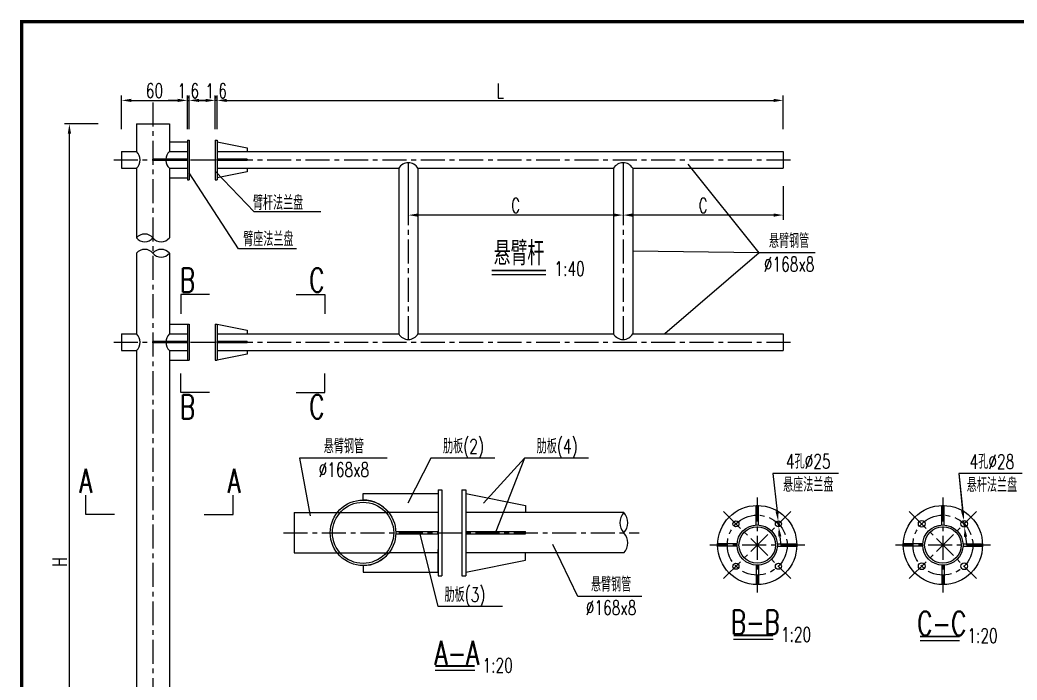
# Model space of a CAD drawing. Extents: x 4349 to 271026, y -15323 to -8945.
# Drawn here: x 4956.6 to 5164.3, y -12032.3 to -11894.7 of the extents above; entities that cross this region are included whole.
import ezdxf
from ezdxf.enums import TextEntityAlignment as Align

# ---------------------------------------------------------------- set-up
doc = ezdxf.new("R2010")
doc.units = 0
doc.header["$LTSCALE"] = 2
doc.header["$PDMODE"] = 32
doc.header["$PDSIZE"] = 0.3
doc.linetypes.add('CENTERX2', pattern=[4, 2.5, -0.5, 0.5, -0.5])
doc.layers.get('DEFPOINTS').update_dxf_attribs({"linetype": 'CONTINUOUS'})
for name, color, linetype in [('中线', 2, 'CENTERX2'), ('图框', 7, 'CONTINUOUS'), ('尺寸标注', 4, 'CONTINUOUS'), ('文字', 7, 'CONTINUOUS'), ('文字符号', 7, 'CONTINUOUS'), ('结构1', 1, 'CONTINUOUS'), ('结构2', 7, 'CONTINUOUS')]:
    doc.layers.add(name, color=color, linetype=linetype)
doc.styles.get("Standard").update_dxf_attribs({"font": 'simplex1.shx', "width": 0.7, "bigfont": 'hztxt.shx'})
doc.dimstyles.new('1：10', dxfattribs={"dimtxt": 3, "dimasz": 2, "dimexe": 1, "dimexo": 1, "dimgap": 0.5, "dimtad": 1, "dimrnd": 0.0095, "dimdsep": 46, "dimtxsty": 'Standard', "dimcen": 0.09, "dimclrd": 256, "dimclre": 256, "dimadec": 0, "dimazin": 0, "dimtfac": 1, "dimtix": 1, "dimtmove": 2, "dimatfit": 3, "dimfxl": 0, "dimtolj": 1, "dimtzin": 0, "dimarcsym": 0})
doc.dimstyles.new('1：20', dxfattribs={"dimtxt": 3, "dimasz": 2, "dimexe": 1, "dimexo": 1, "dimgap": 0.5, "dimtad": 1, "dimlfac": 2, "dimrnd": 0.0095, "dimdsep": 46, "dimtxsty": 'Standard', "dimcen": 0.09, "dimclrd": 256, "dimclre": 256, "dimclrt": 256, "dimadec": 0, "dimazin": 0, "dimtfac": 1, "dimtix": 1, "dimtmove": 2, "dimatfit": 3, "dimfxl": 0, "dimtolj": 1, "dimtzin": 0, "dimarcsym": 0})
doc.dimstyles.new('比例1：40', dxfattribs={"dimtxt": 3, "dimasz": 2, "dimexe": 1, "dimexo": 1, "dimgap": 0.5, "dimtad": 1, "dimdec": 0, "dimlfac": 4, "dimzin": 13, "dimdsep": 46, "dimtxsty": 'Standard', "dimcen": -0.09, "dimclrd": 256, "dimclre": 256, "dimclrt": 256, "dimaunit": 1, "dimadec": 0, "dimazin": 0, "dimtfac": 0.0005, "dimtdec": 0, "dimtix": 1, "dimtmove": 2, "dimatfit": 3, "dimfxl": 0, "dimtolj": 1, "dimtzin": 13, "dimarcsym": 0})

# ---------------------------------------------------------------- blocks, each defined once
blk = doc.blocks.new('*D615')
at = {"layer": 'DEFPOINTS', "color": 0, "linetype": 'Continuous'}
for p in [(4991.46, -11911.44), (4977.76, -11922.1), (4991.46, -11922.1)]:
    blk.add_point(p, dxfattribs=at)
at = {"layer": '尺寸标注', "linetype": 'Continuous', "lineweight": -2}
for p, q in [((4977.76, -11917.44), (4977.76, -11910.44)), ((4991.46, -11917.44), (4991.46, -11910.44)), ((4979.76, -11911.44), (4989.46, -11911.44))]:
    blk.add_line(p, q, dxfattribs=at)
at = {"layer": '尺寸标注', "linetype": 'Continuous'}
for points in [[(4979.76, -11911.11), (4979.76, -11911.78), (4977.76, -11911.44)], [(4989.46, -11911.11), (4989.46, -11911.78), (4991.46, -11911.44)]]:
    blk.add_solid(points, dxfattribs=at)
at = {"layer": '尺寸标注', "linetype": 'Continuous', "insert": (4984.61, -11909.44), "char_height": 3, "attachment_point": 5}
blk.add_mtext('\\A1;60', dxfattribs=at)
blk = doc.blocks.new('*D636')
at = {"layer": 'DEFPOINTS', "color": 0, "linetype": 'Continuous'}
for p in [(4966.88, -11916.35), (4980.88, -11916.35), (4966.88, -12098.85)]:
    blk.add_point(p, dxfattribs=at)
at = {"layer": '尺寸标注', "linetype": 'Continuous', "lineweight": -2}
for p, q in [((4972.88, -11916.35), (4965.88, -11916.35)), ((4966.88, -12096.85), (4966.88, -11918.35)), ((4966.88, -12098.85), (4965.88, -12098.85))]:
    blk.add_line(p, q, dxfattribs=at)
at = {"layer": '尺寸标注', "linetype": 'Continuous'}
for points in [[(4966.55, -11918.35), (4967.22, -11918.35), (4966.88, -11916.35)], [(4966.55, -12096.85), (4967.22, -12096.85), (4966.88, -12098.85)]]:
    blk.add_solid(points, dxfattribs=at)
at = {"layer": '尺寸标注', "color": 0, "linetype": 'Continuous', "insert": (4964.88, -12007.6), "char_height": 3, "attachment_point": 5, "rotation": 90}
blk.add_mtext('\\A1;H', dxfattribs=at)
blk = doc.blocks.new('*D637')
at = {"layer": 'DEFPOINTS', "color": 0, "linetype": 'Continuous'}
for p in [(5115.61, -11911.45), (4997.66, -11919.73), (5115.61, -11922.1)]:
    blk.add_point(p, dxfattribs=at)
at = {"layer": '尺寸标注', "linetype": 'Continuous', "lineweight": -2}
for p, q in [((4997.66, -11917.45), (4997.66, -11910.45)), ((5115.61, -11917.45), (5115.61, -11910.45)), ((4999.66, -11911.45), (5113.61, -11911.45))]:
    blk.add_line(p, q, dxfattribs=at)
at = {"layer": '尺寸标注', "linetype": 'Continuous'}
for points in [[(4999.66, -11911.12), (4999.66, -11911.78), (4997.66, -11911.45)], [(5113.61, -11911.12), (5113.61, -11911.78), (5115.61, -11911.45)]]:
    blk.add_solid(points, dxfattribs=at)
at = {"layer": '尺寸标注', "linetype": 'Continuous', "insert": (5056.63, -11909.45), "char_height": 3, "attachment_point": 5}
blk.add_mtext('\\A1;L', dxfattribs=at)
blk = doc.blocks.new('*D638')
at = {"layer": 'DEFPOINTS', "color": 0, "linetype": 'Continuous'}
for p in [(4997.26, -11911.45), (4997.26, -11919.73), (4997.66, -11919.73)]:
    blk.add_point(p, dxfattribs=at)
at = {"layer": '尺寸标注', "linetype": 'Continuous', "lineweight": -2}
for p, q in [((4997.26, -11917.45), (4997.26, -11910.45)), ((4997.66, -11917.45), (4997.66, -11910.45)), ((4995.26, -11911.45), (4993.26, -11911.45)), ((4997.66, -11911.45), (4997.26, -11911.45)), ((4999.66, -11911.45), (5001.66, -11911.45))]:
    blk.add_line(p, q, dxfattribs=at)
at = {"layer": '尺寸标注', "linetype": 'Continuous'}
for points in [[(4995.26, -11911.12), (4995.26, -11911.78), (4997.26, -11911.45)], [(4999.66, -11911.12), (4999.66, -11911.78), (4997.66, -11911.45)]]:
    blk.add_solid(points, dxfattribs=at)
at = {"layer": '尺寸标注', "linetype": 'Continuous', "insert": (4997.46, -11909.45), "char_height": 3, "attachment_point": 5}
blk.add_mtext('\\A1;1.6', dxfattribs=at)
blk = doc.blocks.new('*D639')
at = {"layer": 'DEFPOINTS', "color": 0, "linetype": 'Continuous'}
for p in [(4991.86, -11911.45), (4991.46, -11919.73), (4991.86, -11919.73)]:
    blk.add_point(p, dxfattribs=at)
at = {"layer": '尺寸标注', "linetype": 'Continuous', "lineweight": -2}
for p, q in [((4991.46, -11917.45), (4991.46, -11910.45)), ((4991.86, -11917.45), (4991.86, -11910.45)), ((4989.46, -11911.45), (4987.46, -11911.45)), ((4991.46, -11911.45), (4991.86, -11911.45)), ((4993.86, -11911.45), (4995.86, -11911.45))]:
    blk.add_line(p, q, dxfattribs=at)
at = {"layer": '尺寸标注', "linetype": 'Continuous'}
for points in [[(4989.46, -11911.12), (4989.46, -11911.78), (4991.46, -11911.45)], [(4993.86, -11911.12), (4993.86, -11911.78), (4991.86, -11911.45)]]:
    blk.add_solid(points, dxfattribs=at)
at = {"layer": '尺寸标注', "linetype": 'Continuous', "insert": (4991.66, -11909.45), "char_height": 3, "attachment_point": 5}
blk.add_mtext('\\A1;1.6', dxfattribs=at)
blk = doc.blocks.new('*D404')
at = {"layer": 'DEFPOINTS', "color": 0, "linetype": 'Continuous'}
for p in [(5082.26, -11924.43), (5115.61, -11925.6), (5082.26, -11935.35)]:
    blk.add_point(p, dxfattribs=at)
at = {"layer": '尺寸标注', "linetype": 'Continuous', "lineweight": -2}
for p, q in [((5082.26, -11929.35), (5082.26, -11936.35)), ((5115.61, -11929.35), (5115.61, -11936.35)), ((5113.61, -11935.35), (5084.26, -11935.35))]:
    blk.add_line(p, q, dxfattribs=at)
at = {"layer": '尺寸标注', "linetype": 'Continuous'}
for points in [[(5084.26, -11935.02), (5084.26, -11935.69), (5082.26, -11935.35)], [(5113.61, -11935.02), (5113.61, -11935.69), (5115.61, -11935.35)]]:
    blk.add_solid(points, dxfattribs=at)
at = {"layer": '尺寸标注', "linetype": 'Continuous', "insert": (5098.94, -11933.35), "char_height": 3, "attachment_point": 5}
blk.add_mtext('\\A1;C', dxfattribs=at)
blk = doc.blocks.new('*D405')
at = {"layer": 'DEFPOINTS', "color": 0, "linetype": 'Continuous'}
for p in [(5037.5, -11924.43), (5082.26, -11924.43), (5037.5, -11935.35)]:
    blk.add_point(p, dxfattribs=at)
at = {"layer": '尺寸标注', "linetype": 'Continuous', "lineweight": -2}
for p, q in [((5037.5, -11929.35), (5037.5, -11936.35)), ((5082.26, -11929.35), (5082.26, -11936.35)), ((5080.26, -11935.35), (5039.5, -11935.35))]:
    blk.add_line(p, q, dxfattribs=at)
at = {"layer": '尺寸标注', "linetype": 'Continuous'}
for points in [[(5039.5, -11935.02), (5039.5, -11935.69), (5037.5, -11935.35)], [(5080.26, -11935.02), (5080.26, -11935.69), (5082.26, -11935.35)]]:
    blk.add_solid(points, dxfattribs=at)
at = {"layer": '尺寸标注', "linetype": 'Continuous', "insert": (5059.88, -11933.35), "char_height": 3, "attachment_point": 5}
blk.add_mtext('\\A1;C', dxfattribs=at)

msp = doc.modelspace()

# ---------------------------------------------------------------- linework, layer by layer
at = {"layer": '中线'}
for p, q in [((4984.29655, -11911.85347), (4984.29655, -12125.77211)), ((4976.10905, -11923.85394), (5117.10974, -11923.85394)), ((5037.49904, -11924.43145), (5037.49904, -11961.27643)), ((5082.2606, -11924.43145), (5082.2606, -11961.27643)), ((4976.10905, -11961.85394), (5117.10974, -11961.85394)), ((5110.20051, -11994.22673), (5110.20051, -12014.02673)), ((5148.89451, -11994.22673), (5148.89451, -12014.02673)), ((5103.20015, -11997.12637), (5117.20087, -12011.12709)), ((5103.20015, -12011.12709), (5117.20087, -11997.12637)), ((5141.89415, -12011.12709), (5155.89486, -11997.12637)), ((5141.89415, -11997.12637), (5155.89486, -12011.12709)), ((5011.50998, -12001.56612), (5085.59339, -12001.56612)), ((5120.10051, -12004.12673), (5100.30051, -12004.12673)), ((5158.79451, -12004.12673), (5138.99451, -12004.12673))]:
    msp.add_line(p, q, dxfattribs=at)
for centre in [(5110.20051, -12004.12673), (5148.89451, -12004.12673)]:
    msp.add_circle(centre, 6.25, dxfattribs=at)
at = {"layer": '图框', "const_width": 0.7}
msp.add_lwpolyline([(5336.92857, -11895.02657), (4956.92857, -11895.02657), (4956.92858, -12172.02657), (5336.92858, -12172.02657), (5336.92857, -11895.02657)], dxfattribs=at)
at = {"layer": '尺寸标注', "color": 2}
for p, q in [((5014.83224, -11986.02019), (5017.06839, -11998.06612)), ((5033.12196, -11986.02019), (5014.83224, -11986.02019)), ((5042.18765, -11986.02019), (5037.38936, -11995.40213)), ((5055.56085, -11986.02019), (5042.18765, -11986.02019)), ((5061.70457, -11986.02019), (5053.1555, -11995.40213)), ((5061.70457, -11986.02019), (5055.70492, -12001.31612)), ((5075.07777, -11986.02019), (5061.70457, -11986.02019)), ((5113.49135, -11989.21938), (5114.33908, -11997.09738)), ((5127.13096, -11989.21938), (5113.49135, -11989.21938)), ((5165.40583, -11989.2204), (5152.21676, -11989.22297)), ((5152.21676, -11989.22297), (5153.01522, -11997.10533)), ((5043.72897, -12016.96115), (5039.94995, -12001.81612)), ((5072.83567, -12014.81426), (5067.59608, -12004.03183)), ((5086.17543, -12014.81426), (5072.83567, -12014.81426)), ((5057.10217, -12016.96115), (5043.72897, -12016.96115))]:
    msp.add_line(p, q, dxfattribs=at)
at = {"layer": '尺寸标注', "linetype": 'Continuous'}
for p, q in [((5113.49135, -11989.21938), (5114.33908, -11997.09738)), ((5152.21676, -11989.22297), (5153.00599, -11997.02493)), ((5114.68679, -12000.32873), (5114.55306, -11999.0859)), ((5153.39376, -12000.40275), (5153.23409, -11999.01188)), ((5114.90077, -12002.31725), (5115.11475, -12004.30577)), ((5153.62186, -12002.3897), (5153.84996, -12004.37665))]:
    msp.add_line(p, q, dxfattribs=at)
at = {"layer": '尺寸标注', "linetype": 'ByBlock'}
for centre, start, end in [((4982.5903, -11941.49964), 39.372349, 140.627651), ((4982.5903, -11938.69934), 219.372349, 320.627651), ((4986.0028, -11938.69934), 219.372349, 320.627651), ((4982.5903, -11944.69569), 39.372349, 140.627651), ((4986.0028, -11944.69569), 39.372349, 140.627651), ((4986.0028, -11941.89539), 219.372349, 320.627651)]:
    msp.add_arc(centre, 2.2072, start, end, dxfattribs=at)
at = {"layer": '尺寸标注', "linetype": 'Continuous'}
for points in [[(5114.6705, -11997.06172), (5114.00766, -11997.13304), (5114.55306, -11999.0859)], [(5153.33714, -11996.98691), (5152.67483, -11997.06295), (5153.23409, -11999.01188)], [(5115.23219, -12002.28158), (5114.56935, -12002.35291), (5114.68679, -12000.32873)], [(5153.95302, -12002.35168), (5153.2907, -12002.42771), (5153.39376, -12000.40275)]]:
    msp.add_solid(points, dxfattribs=at)
at = {"layer": '文字'}
for p, q in [((5054.87369, -11947.72724), (5066.18938, -11947.72724)), ((5105.27716, -12023.76467), (5113.51327, -12023.76467)), ((5144.14031, -12024.0103), (5152.37642, -12024.0103)), ((5043.1076, -12030.1713), (5051.34372, -12030.1713))]:
    msp.add_line(p, q, dxfattribs=at)
at = {"layer": '文字', "const_width": 0.4}
for points in [[(5054.87369, -11946.90304), (5066.18938, -11946.90304)], [(5105.27716, -12022.94048), (5113.51327, -12022.94048)], [(5144.14031, -12023.18611), (5152.37642, -12023.18611)], [(5043.1076, -12029.34711), (5051.34372, -12029.34711)]]:
    msp.add_lwpolyline(points, dxfattribs=at)
at = {"layer": '文字符号'}
for p, q in [((5110.59641, -11943.21068), (5095.82664, -11924.76513)), ((5002.14504, -11942.37156), (4991.85905, -11926.5667)), ((5005.38031, -11934.6433), (4997.39231, -11926.33416)), ((5019.26431, -11934.6433), (5005.38031, -11934.6433)), ((5014.19388, -11942.37156), (5002.14504, -11942.37156)), ((5110.59641, -11943.21068), (5084.2606, -11942.85394)), ((5110.59641, -11943.21068), (5090.9244, -11960.10394)), ((5122.30015, -11943.21068), (5110.59641, -11943.21068))]:
    msp.add_line(p, q, dxfattribs=at)
at = {"layer": '结构1'}
for p, q in [((4980.88405, -11916.35394), (4980.88405, -11922.10394)), ((4980.88405, -11916.35394), (4987.70905, -11916.35394)), ((4987.70905, -11916.35394), (4987.70905, -11922.10394)), ((4987.70905, -11920.10394), (4991.45905, -11920.10394)), ((4991.45905, -11919.72894), (4991.85905, -11919.72894)), ((4991.45905, -11919.72894), (4991.45905, -11927.97894)), ((4991.85905, -11919.72894), (4991.85905, -11927.97894)), ((4997.25974, -11919.72894), (4997.65974, -11919.72894)), ((4997.25974, -11919.72894), (4997.25974, -11927.97894)), ((4997.65974, -11919.72894), (4997.65974, -11927.97894)), ((4997.65974, -11920.10394), (5003.90974, -11921.35394)), ((5003.90974, -11921.35394), (5003.90974, -11922.10394)), ((4977.75905, -11922.10394), (4980.88405, -11922.10394)), ((4977.75905, -11922.10394), (4977.75905, -11925.60394)), ((4984.29655, -11923.97894), (4984.29655, -11923.72894)), ((4991.45905, -11923.72894), (4984.29655, -11923.72894)), ((4987.70905, -11922.10394), (4991.45905, -11922.10394)), ((4997.65974, -11922.10394), (5115.60974, -11922.10394)), ((4997.65974, -11923.97894), (4997.65974, -11923.72894)), ((5003.90974, -11923.72894), (4997.65974, -11923.72894)), ((5003.90974, -11923.72894), (5003.90974, -11923.97894)), ((5115.60974, -11922.10394), (5115.60974, -11925.60394)), ((4977.75905, -11925.60394), (4980.88405, -11925.60394)), ((4980.88405, -11925.60394), (4980.88405, -11940.09949)), ((4991.45905, -11923.97894), (4984.29655, -11923.97894)), ((4987.70905, -11925.60394), (4991.45905, -11925.60394)), ((4987.70905, -11925.60394), (4987.70905, -11940.09949)), ((5003.90974, -11923.97894), (4997.65974, -11923.97894)), ((4997.65974, -11925.60394), (5035.49904, -11925.60394)), ((5003.90974, -11925.60394), (5003.90974, -11926.35394)), ((5035.49904, -11925.60394), (5035.49904, -11960.10394)), ((5039.49904, -11925.60394), (5080.2606, -11925.60394)), ((5039.49904, -11925.60394), (5039.49904, -11960.10394)), ((5080.2606, -11925.60394), (5080.2606, -11960.10394)), ((5084.2606, -11925.60394), (5115.60974, -11925.60394)), ((5084.2606, -11925.60394), (5084.2606, -11960.10394)), ((4987.70905, -11927.60394), (4991.45905, -11927.60394)), ((5003.90974, -11926.35394), (4997.65974, -11927.60394)), ((4991.45905, -11927.97894), (4991.85905, -11927.97894)), ((4997.25974, -11927.97894), (4997.65974, -11927.97894)), ((4980.88405, -11943.29554), (4980.88405, -11960.10394)), ((4987.70905, -11943.29554), (4987.70905, -11960.10394)), ((4987.70905, -11958.10394), (4991.85905, -11958.10394)), ((4991.45905, -11958.10394), (4991.45905, -11965.60394)), ((4991.85905, -11958.10394), (4991.85905, -11965.60394)), ((4997.25974, -11958.10394), (4997.25974, -11965.60394)), ((4997.25974, -11958.10394), (4997.65974, -11958.10394)), ((4997.65974, -11958.10394), (4997.65974, -11965.60394)), ((4997.65974, -11958.10394), (5003.90974, -11959.35394)), ((4977.75905, -11960.10394), (4977.75905, -11963.60394)), ((4977.75905, -11960.10394), (4980.88405, -11960.10394)), ((4987.70905, -11960.10394), (4991.45905, -11960.10394)), ((4997.65974, -11960.10394), (5035.49904, -11960.10394)), ((5003.90974, -11959.35394), (5003.90974, -11960.10394)), ((5039.49904, -11960.10394), (5080.2606, -11960.10394)), ((5084.2606, -11960.10394), (5115.60974, -11960.10394)), ((5115.60974, -11960.10394), (5115.60974, -11963.60394)), ((4984.29655, -11961.97894), (4984.29655, -11961.72894)), ((4991.45905, -11961.72894), (4984.29655, -11961.72894)), ((4991.45905, -11961.97894), (4984.29655, -11961.97894)), ((5003.90974, -11961.72894), (4997.65974, -11961.72894)), ((4997.65974, -11961.97894), (4997.65974, -11961.72894)), ((5003.90974, -11961.97894), (4997.65974, -11961.97894)), ((5003.90974, -11961.72894), (5003.90974, -11961.97894)), ((4977.75905, -11963.60394), (4980.88405, -11963.60394)), ((4980.88405, -11963.60394), (4980.88405, -12088.85394)), ((4987.70905, -11963.60394), (4987.70905, -12088.85394)), ((4987.70905, -11963.60394), (4991.45905, -11963.60394)), ((4997.65974, -11963.60394), (5115.60974, -11963.60394)), ((5003.90974, -11964.35394), (4997.65974, -11965.60394)), ((5003.90974, -11963.60394), (5003.90974, -11964.35394)), ((4987.70905, -11965.60394), (4991.85905, -11965.60394)), ((4997.25974, -11965.60394), (4997.65974, -11965.60394)), ((5028.07688, -11994.74112), (5028.07688, -11993.36612)), ((5028.07688, -11993.36612), (5043.70188, -11993.36612)), ((5043.70188, -11992.61612), (5044.50188, -11992.61612)), ((5043.70188, -11992.61612), (5043.70188, -12010.51612)), ((5043.70188, -11993.36612), (5043.70188, -11998.06612)), ((5044.50188, -11992.61612), (5044.50188, -12010.51612)), ((5048.65492, -11992.61612), (5049.45492, -11992.61612)), ((5048.65492, -11992.61612), (5048.65492, -12010.51612)), ((5049.45492, -11992.61612), (5049.45492, -12010.51612)), ((5049.45492, -11993.36612), (5061.95492, -11995.86612)), ((5061.95492, -11995.86612), (5061.95492, -11997.36612)), ((5013.70188, -11997.36612), (5022.69723, -11997.36612)), ((5013.70188, -11997.36612), (5013.70188, -12005.76612)), ((5022.74859, -11997.36612), (5033.45653, -11997.36612)), ((5043.70188, -11997.36612), (5033.45653, -11997.36612)), ((5082.39889, -11997.36612), (5049.45492, -11997.36612)), ((5049.45492, -12001.31612), (5061.95492, -12001.31612)), ((5049.45492, -12001.81612), (5061.95492, -12001.81612)), ((5061.95492, -12001.81612), (5061.95492, -12001.31612)), ((5013.70188, -12005.76612), (5022.69723, -12005.76612)), ((5022.74859, -12005.76612), (5033.45653, -12005.76612)), ((5043.70188, -12005.76612), (5033.45653, -12005.76612)), ((5043.70188, -12009.76612), (5043.70188, -12005.06612)), ((5082.39889, -12005.76612), (5049.45492, -12005.76612)), ((5061.95492, -12007.26612), (5061.95492, -12005.76612)), ((5028.07688, -12008.39112), (5028.07688, -12009.76612)), ((5049.45492, -12009.76612), (5061.95492, -12007.26612)), ((5028.07688, -12009.76612), (5043.70188, -12009.76612)), ((5043.70188, -12010.51612), (5044.50188, -12010.51612)), ((5048.65492, -12010.51612), (5049.45492, -12010.51612))]:
    msp.add_line(p, q, dxfattribs=at)
for points in [[(5034.8973, -12001.31612), (5043.70188, -12001.31612)], [(5034.8973, -12001.81612), (5043.70188, -12001.81612)]]:
    msp.add_lwpolyline(points, dxfattribs=at)
for centre, radius in [((5110.20051, -12004.12673), 8.25), ((5148.89451, -12004.12673), 8.25), ((5110.20051, -12004.12673), 4.2), ((5110.20051, -12004.12673), 3.8), ((5148.89451, -12004.12673), 4.2), ((5148.89451, -12004.12673), 3.8)]:
    msp.add_circle(centre, radius, dxfattribs=at)
for centre, radius, start, end in [((4979.12369, -11923.85394), 2.48221, 315.1691386, 44.8308614), ((4989.46941, -11923.85394), 2.48221, 135.1691386, 177.1134606), ((4989.46941, -11923.85394), 2.48221, 182.8865394, 224.8308614), ((5037.49904, -11926.72347), 2.29202, 29.2385373, 150.7614627), ((5082.2606, -11926.72347), 2.29202, 29.2385373, 150.7614627), ((4979.12369, -11961.85394), 2.48221, 315.1691386, 44.8308614), ((4989.46941, -11961.85394), 2.48221, 135.1691386, 224.8308614), ((5037.49904, -11958.98441), 2.29202, 209.2385373, 330.7614627), ((5082.2606, -11958.98441), 2.29202, 209.2385373, 330.7614627), ((5028.07688, -12001.56612), 6.825, 37.9798724, 90), ((5028.07688, -12001.56612), 6.825, 270, 322.0201276)]:
    msp.add_arc(centre, radius, start, end, dxfattribs=at)
at = {"layer": '结构2', "color": 1}
for p, q in [((4990.10058, -11951.90718), (4990.10058, -11955.90718)), ((5020.11917, -11951.90718), (5020.11917, -11955.90718)), ((4990.10058, -11972.34199), (4990.10058, -11968.34199)), ((5020.11917, -11972.34199), (5020.11917, -11968.34199)), ((4970.31608, -11997.75301), (4970.31608, -11993.75301)), ((5000.9878, -11997.75301), (5000.9878, -11993.75301))]:
    msp.add_line(p, q, dxfattribs=at)
at = {"layer": '结构2'}
for p, q in [((4996.10058, -11951.90718), (4990.10058, -11951.90718)), ((5014.11917, -11951.90718), (5020.11917, -11951.90718)), ((4996.10058, -11972.34199), (4990.10058, -11972.34199)), ((5014.11917, -11972.34199), (5020.11917, -11972.34199)), ((5109.95051, -11999.93418), (5109.95051, -11995.92673)), ((5110.45051, -11995.92673), (5109.95051, -11995.92673)), ((5110.45051, -11999.93418), (5110.45051, -11995.92673)), ((5149.14451, -11995.92673), (5148.64451, -11995.92673)), ((5148.64451, -11999.93418), (5148.64451, -11995.92673)), ((5149.14451, -11999.93418), (5149.14451, -11995.92673)), ((4976.31608, -11997.75301), (4970.31608, -11997.75301)), ((4994.9878, -11997.75301), (5000.9878, -11997.75301)), ((5106.00796, -12003.87673), (5102.00051, -12003.87673)), ((5102.00051, -12003.87673), (5102.00051, -12004.37673)), ((5106.00796, -12004.37673), (5102.00051, -12004.37673)), ((5114.39306, -12003.87673), (5118.40051, -12003.87673)), ((5114.39306, -12004.37673), (5118.40051, -12004.37673)), ((5118.40051, -12003.87673), (5118.40051, -12004.37673)), ((5140.69451, -12003.87673), (5140.69451, -12004.37673)), ((5144.70195, -12003.87673), (5140.69451, -12003.87673)), ((5144.70195, -12004.37673), (5140.69451, -12004.37673)), ((5153.08706, -12003.87673), (5157.09451, -12003.87673)), ((5153.08706, -12004.37673), (5157.09451, -12004.37673)), ((5157.09451, -12003.87673), (5157.09451, -12004.37673)), ((5109.95051, -12008.31928), (5109.95051, -12012.32673)), ((5110.45051, -12008.31928), (5110.45051, -12012.32673)), ((5148.64451, -12008.31928), (5148.64451, -12012.32673)), ((5149.14451, -12008.31928), (5149.14451, -12012.32673)), ((5110.45051, -12012.32673), (5109.95051, -12012.32673)), ((5149.14451, -12012.32673), (5148.64451, -12012.32673))]:
    msp.add_line(p, q, dxfattribs=at)
for centre, radius in [((5028.07688, -12001.56612), 6.825), ((5028.07688, -12001.56612), 6.375), ((5105.78109, -11999.70731), 0.625), ((5114.61993, -11999.70731), 0.625), ((5144.47509, -11999.70731), 0.7), ((5153.31392, -11999.70731), 0.7), ((5105.78109, -12008.54615), 0.625), ((5114.61993, -12008.54615), 0.625), ((5144.47509, -12008.54615), 0.7), ((5153.31392, -12008.54615), 0.7)]:
    msp.add_circle(centre, radius, dxfattribs=at)
for centre, start, end in [((5084.66633, -11999.46612), 137.1955605, 222.8044395), ((5080.13145, -11999.46612), 317.1955605, 42.8044395), ((5080.13145, -12003.66612), 317.1955605, 42.8044395)]:
    msp.add_arc(centre, 3.09052, start, end, dxfattribs=at)

# ---------------------------------------------------------------- texts
at = {"layer": '文字', "width": 0.7}
for s, height, p in [('臂杆法兰盘', 3, (5010.36372, -11932.77732)), ('臂座法兰盘', 3, (5008.33218, -11940.33488)), ('悬臂杆', 5, (5060.56505, -11943.3258)), ('悬臂钢管', 3, (5116.84458, -11940.71068)), ('%%C168x8', 3, (5116.84458, -11945.58338)), ('B', 5, (4991.47865, -11948.90339)), ('C', 5, (5018.46197, -11948.90339)), ('1:40', 3, (5071.10425, -11946.54299)), ('B', 5, (4991.47865, -11975.34578)), ('C', 5, (5018.46197, -11975.28377)), ('悬臂钢管', 3, (5024.07494, -11983.52019)), ('肋板(2)', 3, (5049.00022, -11983.52019)), ('肋板(4)', 3, (5068.51714, -11983.52019)), ('4孔%%c25', 3, (5120.8403, -11986.67705)), ('4孔%%c28', 3, (5159.1107, -11986.71938)), ('%%C168x8', 3, (5024.07494, -11988.39289)), ('A', 5, (4970.31608, -11990.75301)), ('A', 5, (5001.21637, -11990.75301)), ('悬座法兰盘', 3, (5120.8403, -11991.54975)), ('悬杆法兰盘', 3, (5159.1107, -11991.59208)), ('悬臂钢管', 3, (5079.7537, -12012.31426)), ('肋板(3)', 3, (5049.29619, -12014.46115)), ('%%C168x8', 3, (5079.7537, -12017.18696)), ('B-B', 5, (5109.79962, -12020.20902)), ('C-C', 5, (5148.66277, -12020.45464)), ('1:20', 3, (5118.29309, -12022.76364)), ('1:20', 3, (5157.15625, -12023.00926)), ('A-A', 5, (5047.63007, -12026.61565)), ('1:20', 3, (5056.12354, -12029.17027))]:
    msp.add_text(s, height=height, dxfattribs=at).set_placement(p, align=Align.MIDDLE_CENTER)

# ---------------------------------------------------------------- dimensions: what is measured, and where the dimension line sits
at = {"layer": '尺寸标注', "linetype": 'Continuous'}
for base, p1, p2, text, dimstyle, picture, middle in [((4991.45905, -11911.44168), (4977.75905, -11922.10394), (4991.45905, -11922.10394), '60', '比例1：40', '*D615', (4984.60905, -11909.44168)), ((4991.85905, -11911.45136), (4991.45905, -11919.72894), (4991.85905, -11919.72894), '1.6', '比例1：40', '*D639', (4991.65905, -11909.45136)), ((4997.25974, -11911.45136), (4997.65974, -11919.72894), (4997.25974, -11919.72894), '1.6', '比例1：40', '*D638', (4997.45974, -11909.45136)), ((5115.60974, -11911.45136), (4997.65974, -11919.72894), (5115.60974, -11922.10394), 'L', '比例1：40', '*D637', (5056.63474, -11909.45136)), ((5037.49904, -11935.35388), (5082.2606, -11924.43145), (5037.49904, -11924.43145), 'C', '1：20', '*D405', (5059.87982, -11933.35388)), ((5082.2606, -11935.35388), (5115.60974, -11925.60394), (5082.2606, -11924.43145), 'C', '1：20', '*D404', (5098.93517, -11933.35388))]:
    dim = msp.add_linear_dim(base=base, p1=p1, p2=p2, text=text, dimstyle=dimstyle, dxfattribs=at)
    dim.commit()
    dim.dimension.update_dxf_attribs({"geometry": picture, "text_midpoint": middle})
dim = msp.add_linear_dim(base=(4966.88178, -11916.35394), p1=(4966.88178, -12098.85394), p2=(4980.88405, -11916.35394), angle=90, text='H', dimstyle='1：10', dxfattribs=at)
dim.commit()
dim.dimension.update_dxf_attribs({"geometry": '*D636', "text_midpoint": (4964.88178, -12007.60394)})

doc.saveas('drawing.dxf')
